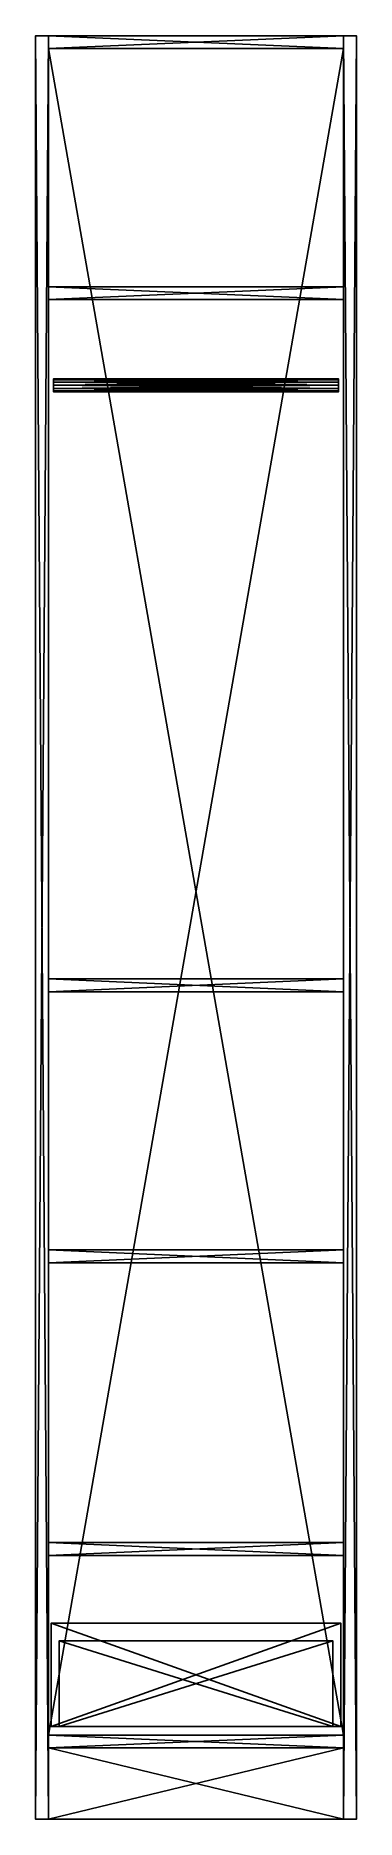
# Model space of a CAD drawing. Header units: millimetres. Extents: x 0 to 450, y 0 to 2500.
import ezdxf

# ---------------------------------------------------------------- set-up
doc = ezdxf.new("R2010")
doc.units = ezdxf.units.MM
for name, color, linetype in [('ARKALIK', 7, 'Continuous'), ('ASKILIK', 7, 'Continuous'), ('BAZA', 7, 'Continuous'), ('CEKMECE_KUTU', 7, 'Continuous'), ('CEKMECE_ON', 7, 'Continuous'), ('GOVDE', 7, 'Continuous'), ('RAF', 7, 'Continuous')]:
    doc.layers.add(name, color=color, linetype=linetype)

msp = doc.modelspace()

# ---------------------------------------------------------------- linework, layer by layer
at = {"layer": 'ARKALIK'}
for points in [[(18, 118, 600), (18, 2482, 600), (18, 118, 592)], [(18, 118, 592), (18, 2482, 600), (18, 2482, 592)], [(18, 2482, 592), (432, 118, 592), (18, 118, 592)], [(18, 118, 600), (432, 2482, 600), (18, 2482, 600)], [(432, 118, 600), (432, 2482, 600), (18, 118, 600)], [(18, 2482, 600), (432, 2482, 600), (18, 2482, 592)], [(432, 2482, 592), (432, 118, 592), (18, 2482, 592)], [(18, 2482, 592), (432, 2482, 600), (432, 2482, 592)], [(432, 2482, 592), (432, 118, 600), (432, 118, 592)], [(432, 2482, 600), (432, 118, 600), (432, 2482, 592)], [(432, 118, 592), (18, 118, 600), (18, 118, 592)], [(432, 118, 600), (18, 118, 600), (432, 118, 592)]]:
    msp.add_3dface(points, dxfattribs=at)
at = {"layer": 'ASKILIK'}
for points in [[(25, 2017.8, 265.5), (25, 2010, 270), (25, 2019, 270)], [(25, 2017.8, 265.5), (25, 2019, 270), (425, 2017.8, 265.5)], [(425, 2017.8, 265.5), (25, 2019, 270), (425, 2019, 270)], [(25, 2019, 270), (25, 2010, 270), (25, 2017.8, 274.5)], [(25, 2019, 270), (25, 2017.8, 274.5), (425, 2019, 270)], [(425, 2019, 270), (25, 2017.8, 274.5), (425, 2017.8, 274.5)], [(25, 2014.5, 262.2), (25, 2010, 270), (25, 2017.8, 265.5)], [(25, 2014.5, 262.2), (25, 2017.8, 265.5), (425, 2014.5, 262.2)], [(425, 2014.5, 262.2), (25, 2017.8, 265.5), (425, 2017.8, 265.5)], [(25, 2017.8, 274.5), (25, 2010, 270), (25, 2014.5, 277.8)], [(25, 2017.8, 274.5), (25, 2014.5, 277.8), (425, 2017.8, 274.5)], [(425, 2017.8, 274.5), (25, 2014.5, 277.8), (425, 2014.5, 277.8)], [(25, 2010, 261), (25, 2010, 270), (25, 2014.5, 262.2)], [(25, 2010, 261), (25, 2014.5, 262.2), (425, 2010, 261)], [(425, 2010, 261), (25, 2014.5, 262.2), (425, 2014.5, 262.2)], [(25, 2014.5, 277.8), (25, 2010, 270), (25, 2010, 279)], [(25, 2014.5, 277.8), (25, 2010, 279), (425, 2014.5, 277.8)], [(425, 2014.5, 277.8), (25, 2010, 279), (425, 2010, 279)], [(25, 2010, 279), (25, 2010, 270), (25, 2005.5, 277.8)], [(25, 2010, 279), (25, 2005.5, 277.8), (425, 2010, 279)], [(425, 2010, 279), (25, 2005.5, 277.8), (425, 2005.5, 277.8)], [(25, 2005.5, 277.8), (25, 2010, 270), (25, 2002.2, 274.5)], [(25, 2002.2, 274.5), (25, 2010, 270), (25, 2001, 270)], [(25, 2001, 270), (25, 2010, 270), (25, 2002.2, 265.5)], [(25, 2002.2, 265.5), (25, 2010, 270), (25, 2005.5, 262.2)], [(25, 2005.5, 262.2), (25, 2010, 270), (25, 2010, 261)], [(25, 2005.5, 262.2), (25, 2010, 261), (425, 2005.5, 262.2)], [(425, 2005.5, 262.2), (25, 2010, 261), (425, 2010, 261)], [(25, 2005.5, 277.8), (25, 2002.2, 274.5), (425, 2005.5, 277.8)], [(425, 2005.5, 277.8), (25, 2002.2, 274.5), (425, 2002.2, 274.5)], [(25, 2002.2, 265.5), (25, 2005.5, 262.2), (425, 2002.2, 265.5)], [(425, 2002.2, 265.5), (25, 2005.5, 262.2), (425, 2005.5, 262.2)], [(25, 2002.2, 274.5), (25, 2001, 270), (425, 2002.2, 274.5)], [(425, 2002.2, 274.5), (25, 2001, 270), (425, 2001, 270)], [(25, 2001, 270), (25, 2002.2, 265.5), (425, 2001, 270)], [(425, 2001, 270), (25, 2002.2, 265.5), (425, 2002.2, 265.5)], [(425, 2017.8, 265.5), (425, 2019, 270), (425, 2010, 270)], [(425, 2019, 270), (425, 2017.8, 274.5), (425, 2010, 270)], [(425, 2014.5, 262.2), (425, 2017.8, 265.5), (425, 2010, 270)], [(425, 2017.8, 274.5), (425, 2014.5, 277.8), (425, 2010, 270)], [(425, 2010, 261), (425, 2014.5, 262.2), (425, 2010, 270)], [(425, 2014.5, 277.8), (425, 2010, 279), (425, 2010, 270)], [(425, 2010, 279), (425, 2005.5, 277.8), (425, 2010, 270)], [(425, 2005.5, 277.8), (425, 2002.2, 274.5), (425, 2010, 270)], [(425, 2002.2, 274.5), (425, 2001, 270), (425, 2010, 270)], [(425, 2001, 270), (425, 2002.2, 265.5), (425, 2010, 270)], [(425, 2002.2, 265.5), (425, 2005.5, 262.2), (425, 2010, 270)], [(425, 2005.5, 262.2), (425, 2010, 261), (425, 2010, 270)]]:
    msp.add_3dface(points, dxfattribs=at)
at = {"layer": 'BAZA'}
for points in [[(18, 0, 38), (18, 100, 38), (18, 0)], [(18, 0), (18, 100, 38), (18, 100)], [(18, 100), (432, 0), (18, 0)], [(18, 0, 38), (432, 100, 38), (18, 100, 38)], [(432, 0, 38), (432, 100, 38), (18, 0, 38)], [(18, 100, 38), (432, 100, 38), (18, 100)], [(432, 100), (432, 0), (18, 100)], [(18, 100), (432, 100, 38), (432, 100)], [(432, 100), (432, 0, 38), (432, 0)], [(432, 100, 38), (432, 0, 38), (432, 100)], [(432, 0), (18, 0, 38), (18, 0)], [(432, 0, 38), (18, 0, 38), (432, 0)]]:
    msp.add_3dface(points, dxfattribs=at)
at = {"layer": 'CEKMECE_KUTU'}
for points in [[(33, 130, 500), (33, 250, 500), (33, 130, 35)], [(33, 130, 35), (33, 250, 500), (33, 250, 35)], [(33, 250, 35), (417, 130, 35), (33, 130, 35)], [(33, 130, 500), (417, 250, 500), (33, 250, 500)], [(417, 130, 500), (417, 250, 500), (33, 130, 500)], [(33, 250, 500), (417, 250, 500), (33, 250, 35)], [(417, 250, 35), (417, 130, 35), (33, 250, 35)], [(33, 250, 35), (417, 250, 500), (417, 250, 35)], [(417, 250, 35), (417, 130, 500), (417, 130, 35)], [(417, 250, 500), (417, 130, 500), (417, 250, 35)], [(417, 130, 35), (33, 130, 500), (33, 130, 35)], [(417, 130, 500), (33, 130, 500), (417, 130, 35)]]:
    msp.add_3dface(points, dxfattribs=at)
at = {"layer": 'CEKMECE_ON'}
for points in [[(22, 130, 22), (22, 275, 22), (22, 130, 4)], [(22, 130, 4), (22, 275, 22), (22, 275, 4)], [(22, 275, 4), (428, 130, 4), (22, 130, 4)], [(22, 130, 22), (428, 275, 22), (22, 275, 22)], [(428, 130, 22), (428, 275, 22), (22, 130, 22)], [(22, 275, 22), (428, 275, 22), (22, 275, 4)], [(428, 275, 4), (428, 130, 4), (22, 275, 4)], [(22, 275, 4), (428, 275, 22), (428, 275, 4)], [(428, 275, 4), (428, 130, 22), (428, 130, 4)], [(428, 275, 22), (428, 130, 22), (428, 275, 4)], [(428, 130, 4), (22, 130, 22), (22, 130, 4)], [(428, 130, 22), (22, 130, 22), (428, 130, 4)]]:
    msp.add_3dface(points, dxfattribs=at)
at = {"layer": 'GOVDE'}
for points in [[(0, 0, 600), (0, 2500, 600), (0, 0)], [(0, 0), (0, 2500, 600), (0, 2500)], [(0, 2500), (18, 0), (0, 0)], [(0, 0, 600), (18, 2500, 600), (0, 2500, 600)], [(18, 0, 600), (18, 2500, 600), (0, 0, 600)], [(0, 2500, 600), (18, 2500, 600), (0, 2500)], [(18, 2500), (18, 0), (0, 2500)], [(0, 2500), (18, 2500, 600), (18, 2500)], [(18, 2500), (18, 0, 600), (18, 0)], [(18, 2500, 600), (18, 0, 600), (18, 2500)], [(18, 2482, 600), (18, 2500, 600), (18, 2482)], [(18, 2482), (18, 2500, 600), (18, 2500)], [(18, 2500), (432, 2482), (18, 2482)], [(18, 2482, 600), (432, 2500, 600), (18, 2500, 600)], [(432, 2482, 600), (432, 2500, 600), (18, 2482, 600)], [(18, 2500, 600), (432, 2500, 600), (18, 2500)], [(432, 2500), (432, 2482), (18, 2500)], [(18, 2500), (432, 2500, 600), (432, 2500)], [(432, 0, 600), (432, 2500, 600), (432, 0)], [(432, 0), (432, 2500, 600), (432, 2500)], [(432, 2500), (450, 0), (432, 0)], [(432, 0, 600), (450, 2500, 600), (432, 2500, 600)], [(450, 0, 600), (450, 2500, 600), (432, 0, 600)], [(432, 2500, 600), (450, 2500, 600), (432, 2500)], [(450, 2500), (450, 0), (432, 2500)], [(432, 2500), (450, 2500, 600), (450, 2500)], [(432, 2500), (432, 2482, 600), (432, 2482)], [(432, 2500, 600), (432, 2482, 600), (432, 2500)], [(450, 2500), (450, 0, 600), (450, 0)], [(450, 2500, 600), (450, 0, 600), (450, 2500)], [(432, 2482), (18, 2482, 600), (18, 2482)], [(432, 2482, 600), (18, 2482, 600), (432, 2482)], [(18, 100, 600), (18, 118, 600), (18, 100)], [(18, 100), (18, 118, 600), (18, 118)], [(18, 118), (432, 100), (18, 100)], [(18, 100, 600), (432, 118, 600), (18, 118, 600)], [(432, 100, 600), (432, 118, 600), (18, 100, 600)], [(18, 118, 600), (432, 118, 600), (18, 118)], [(432, 118), (432, 100), (18, 118)], [(18, 118), (432, 118, 600), (432, 118)], [(432, 100), (18, 100, 600), (18, 100)], [(432, 100, 600), (18, 100, 600), (432, 100)], [(432, 118), (432, 100, 600), (432, 100)], [(432, 118, 600), (432, 100, 600), (432, 118)], [(18, 0), (0, 0, 600), (0, 0)], [(18, 0, 600), (0, 0, 600), (18, 0)], [(450, 0), (432, 0, 600), (432, 0)], [(450, 0, 600), (432, 0, 600), (450, 0)]]:
    msp.add_3dface(points, dxfattribs=at)
at = {"layer": 'RAF'}
for points in [[(18, 2130, 588), (18, 2148, 588), (18, 2130)], [(18, 2130), (18, 2148, 588), (18, 2148)], [(18, 2148), (432, 2130), (18, 2130)], [(18, 2130, 588), (432, 2148, 588), (18, 2148, 588)], [(432, 2130, 588), (432, 2148, 588), (18, 2130, 588)], [(18, 2148, 588), (432, 2148, 588), (18, 2148)], [(432, 2148), (432, 2130), (18, 2148)], [(18, 2148), (432, 2148, 588), (432, 2148)], [(432, 2130), (18, 2130, 588), (18, 2130)], [(432, 2130, 588), (18, 2130, 588), (432, 2130)], [(432, 2148), (432, 2130, 588), (432, 2130)], [(432, 2148, 588), (432, 2130, 588), (432, 2148)], [(18, 1160, 588), (18, 1178, 588), (18, 1160)], [(18, 1160), (18, 1178, 588), (18, 1178)], [(18, 1178), (432, 1160), (18, 1160)], [(18, 1160, 588), (432, 1178, 588), (18, 1178, 588)], [(432, 1160, 588), (432, 1178, 588), (18, 1160, 588)], [(18, 1178, 588), (432, 1178, 588), (18, 1178)], [(432, 1178), (432, 1160), (18, 1178)], [(18, 1178), (432, 1178, 588), (432, 1178)], [(432, 1178), (432, 1160, 588), (432, 1160)], [(432, 1178, 588), (432, 1160, 588), (432, 1178)], [(432, 1160), (18, 1160, 588), (18, 1160)], [(432, 1160, 588), (18, 1160, 588), (432, 1160)], [(18, 780, 588), (18, 798, 588), (18, 780)], [(18, 780), (18, 798, 588), (18, 798)], [(18, 798), (432, 780), (18, 780)], [(18, 780, 588), (432, 798, 588), (18, 798, 588)], [(432, 780, 588), (432, 798, 588), (18, 780, 588)], [(18, 798, 588), (432, 798, 588), (18, 798)], [(432, 798), (432, 780), (18, 798)], [(18, 798), (432, 798, 588), (432, 798)], [(432, 780), (18, 780, 588), (18, 780)], [(432, 780, 588), (18, 780, 588), (432, 780)], [(432, 798), (432, 780, 588), (432, 780)], [(432, 798, 588), (432, 780, 588), (432, 798)], [(18, 370, 588), (18, 388, 588), (18, 370)], [(18, 370), (18, 388, 588), (18, 388)], [(18, 388), (432, 370), (18, 370)], [(18, 370, 588), (432, 388, 588), (18, 388, 588)], [(432, 370, 588), (432, 388, 588), (18, 370, 588)], [(18, 388, 588), (432, 388, 588), (18, 388)], [(432, 388), (432, 370), (18, 388)], [(18, 388), (432, 388, 588), (432, 388)], [(432, 388), (432, 370, 588), (432, 370)], [(432, 388, 588), (432, 370, 588), (432, 388)], [(432, 370), (18, 370, 588), (18, 370)], [(432, 370, 588), (18, 370, 588), (432, 370)]]:
    msp.add_3dface(points, dxfattribs=at)

doc.saveas('drawing.dxf')
